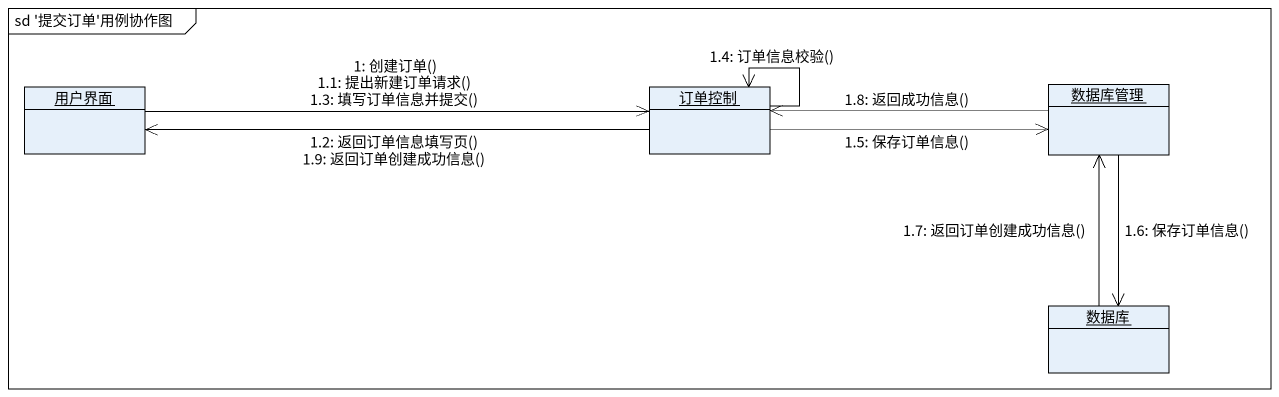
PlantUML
@startuml
mainframe sd '提交订单'用例协作图
hide circle
hide empty members
object 用户界面
object 订单控制
object 数据库管理
object 数据库
用户界面 -right-> 订单控制 : 1: 创建订单()\n1.1: 提出新建订单请求()\n1.3: 填写订单信息并提交()
订单控制 -left-> 用户界面 : 1.2: 返回订单信息填写页()\n1.9: 返回订单创建成功信息()
订单控制 --> 订单控制 : 1.4: 订单信息校验()
订单控制 -right-> 数据库管理 : 1.5: 保存订单信息()
数据库管理 --> 数据库 : 1.6: 保存订单信息()
数据库 -up-> 数据库管理 : 1.7: 返回订单创建成功信息()
数据库管理 -left-> 订单控制 : 1.8: 返回成功信息()
@enduml
